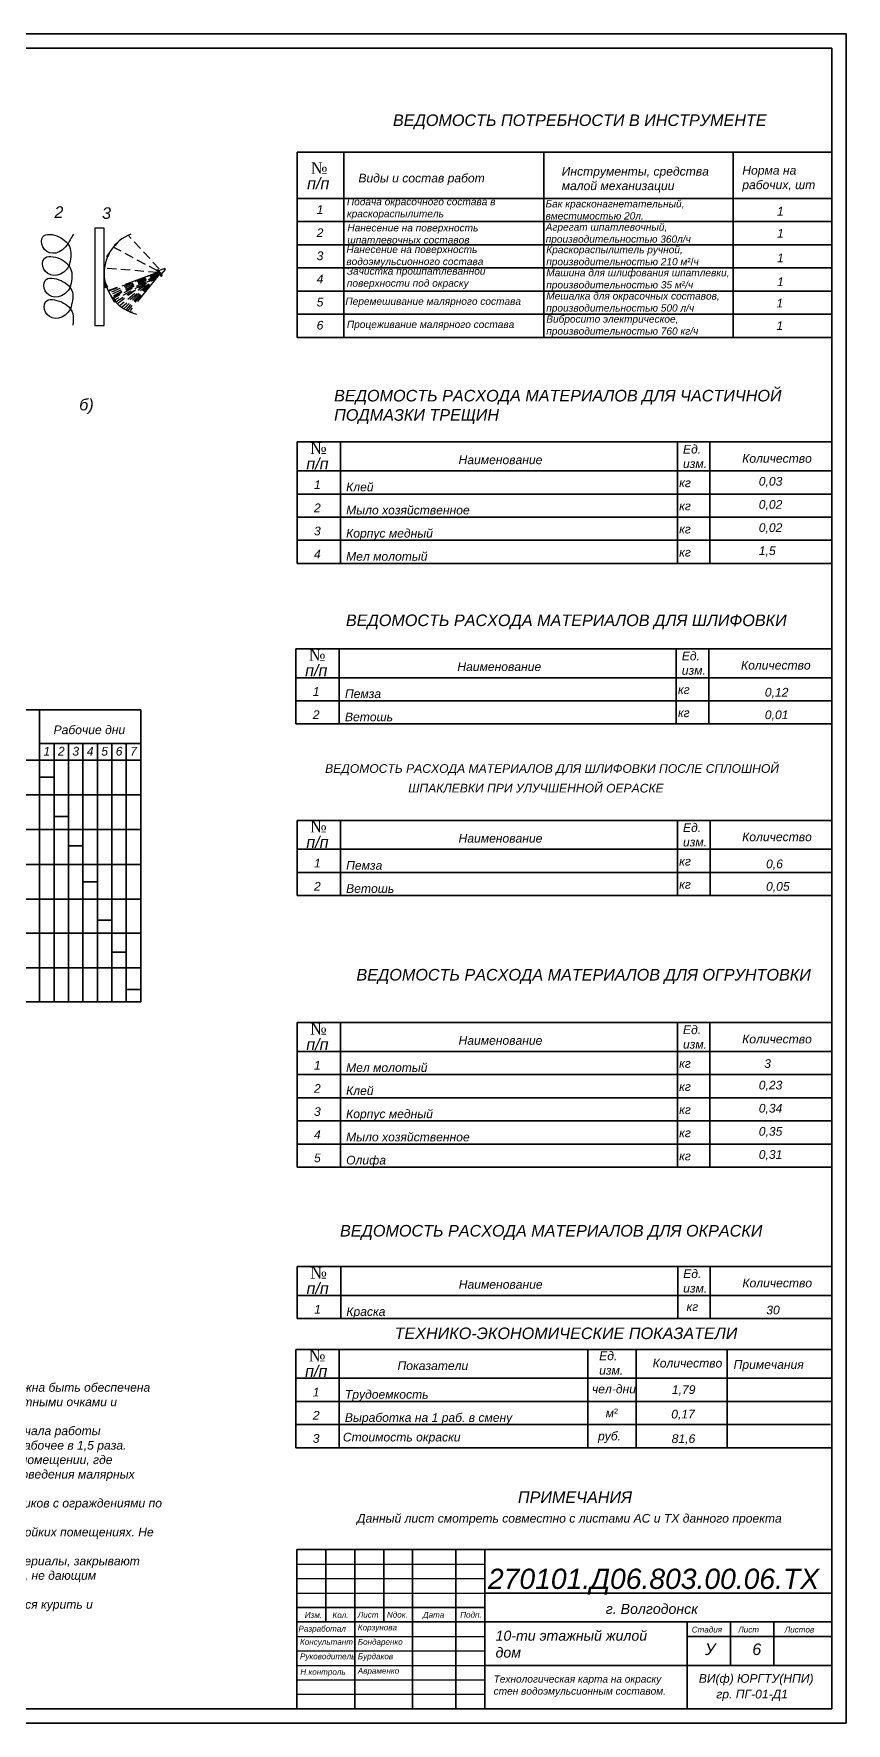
# Model space of a CAD drawing. Header units: millimetres. Extents: x 3254 to 5837, y -104 to 1724.
# Drawn here: x 3820 to 4101, y -104 to 480 of the extents above; entities that cross this region are included whole.
import ezdxf

# ---------------------------------------------------------------- set-up
doc = ezdxf.new("R2010")
doc.units = ezdxf.units.MM
doc.linetypes.add('ACAD_ISO02W100', pattern=[15, 12, -3])
doc.linetypes.add('HIDDEN2', pattern=[4.7625, 3.175, -1.5875])
for name, color, linetype, lineweight in [('Нормальная', 5, 'Continuous', 25), ('Основные', 1, 'Continuous', 70), ('Средняя', 94, 'Continuous', 30), ('Толстая', 6, 'Continuous', 35), ('Штриховая', 1, 'HIDDEN2', 25)]:
    doc.layers.add(name, color=color, linetype=linetype, lineweight=lineweight)
doc.layers.add('Пунктирная', color=210, linetype='ACAD_ISO02W100')
doc.styles.get("Standard").update_dxf_attribs({"font": 'ARIALI.TTF'})

msp = doc.modelspace()

# ---------------------------------------------------------------- linework, layer by layer
at = {"layer": 'Нормальная', "color": 0}
for p, q in [((3840.753, 413.122), (3840.753, 379.541)), ((3843.993, 413.122), (3840.753, 413.122)), ((3843.993, 379.541), (3843.993, 413.122)), ((3844.959, 403.41), (3845.741, 404.445)), ((3845.297, 403.196), (3844.959, 403.41)), ((3845.741, 404.445), (3845.297, 403.196)), ((3847.543, 407.386), (3848.747, 408.326)), ((3847.543, 407.386), (3847.805, 407.123)), ((3848.747, 408.326), (3847.805, 407.123)), ((3862.174, 398.586), (3862.472, 398.828)), ((3862.174, 398.586), (3863.735, 396.495)), ((3862.472, 398.828), (3864.02, 396.744)), ((3865.033, 399.195), (3862.821, 398.358)), ((3863.697, 397.179), (3865.219, 398.852)), ((3865.219, 398.852), (3865.033, 399.195)), ((3844.52, 392.536), (3844.343, 394.494)), ((3844.343, 394.494), (3845.118, 392.791)), ((3845.107, 392.786), (3844.52, 392.536)), ((3863.735, 396.495), (3864.02, 396.744)), ((3846.427, 389.578), (3847.468, 387.723)), ((3848.006, 388.104), (3846.444, 389.509)), ((3847.468, 387.723), (3848.006, 388.104)), ((3853.451, 383.842), (3851.951, 384.659)), ((3851.951, 384.659), (3853.642, 384.141)), ((3853.642, 384.141), (3853.451, 383.842)), ((3840.753, 379.541), (3843.993, 379.541)), ((3910.699, -48.658), (3975.699, -48.658)), ((3910.699, -53.658), (3975.699, -53.658)), ((3910.699, -58.658), (3975.699, -58.658)), ((3910.699, -73.658), (3975.699, -73.658)), ((3910.699, -78.658), (3975.699, -78.658)), ((3910.699, -83.658), (3975.699, -83.658)), ((3910.699, -88.658), (3975.699, -88.658)), ((3910.699, -93.658), (3975.699, -93.658))]:
    msp.add_line(p, q, dxfattribs=at)
msp.add_arc((3858.506, 397.604), 14.505, 111.303145, 256.984999, dxfattribs=at)
for points, knots in [([(3833.356, 411.063), (3832.882, 410.409), (3829.759, 403.109), (3822.318, 404.379), (3822.11, 411.755), (3828.984, 410.667), (3833.233, 406.286), (3832.33, 402.219), (3831.86, 400.103)], [1.5386055, 1.5386055, 1.5386055, 1.5386055, 5.1051683, 13.0124124, 16.5090374, 22.0829997, 27.6722857, 33.7343204, 33.7343204, 33.7343204, 33.7343204]), ([(3831.834, 400.071), (3831.596, 399.703), (3828.759, 395.705), (3822.707, 396.739), (3822.499, 404.114), (3829.368, 403.026), (3833.608, 398.679), (3832.698, 394.659), (3832.229, 392.588)], [4.3334967, 4.3334967, 4.3334967, 4.3334967, 5.1051683, 13.0124124, 16.5090374, 22.0829997, 27.6722857, 33.6097953, 33.6097953, 33.6097953, 33.6097953]), ([(3832.243, 392.59), (3831.999, 392.211), (3829.158, 388.192), (3823.094, 389.227), (3822.891, 396.603), (3829.737, 395.515), (3834.051, 391.186), (3832.929, 387.217), (3832.354, 385.187)], [4.3126379, 4.3126379, 4.3126379, 4.3126379, 5.1051683, 13.0124124, 16.5090374, 22.0829997, 27.6722857, 33.523771, 33.523771, 33.523771, 33.523771]), ([(3832.425, 385.291), (3832.166, 384.883), (3829.317, 380.805), (3823.224, 381.844), (3823.021, 389.224), (3829.867, 388.116), (3833.713, 384.328), (3833.319, 380.996), (3833.154, 379.604)], [4.2547264, 4.2547264, 4.2547264, 4.2547264, 5.1051683, 13.0124124, 16.5090374, 22.0829997, 27.6722857, 31.6869329, 31.6869329, 31.6869329, 31.6869329])]:
    msp.add_open_spline(points, degree=3, knots=knots, dxfattribs=at)
at = {"layer": 'Пунктирная', "color": 0}
for p, q in [((3862.492, 397.84), (3845.338, 391.521)), ((3863.041, 397.151), (3852.981, 384.634))]:
    msp.add_line(p, q, dxfattribs=at)
at = {"layer": 'Толстая', "color": 0}
for p, q in [((3259.699, 480.342), (4100.699, 480.342)), ((4100.699, 480.342), (4100.699, -103.658)), ((3279.699, 475.342), (4095.699, 475.342)), ((4095.699, 475.342), (4095.699, -98.658)), ((3910.746, 439.399), (4095.699, 439.399)), ((3910.746, 439.399), (3910.746, 375.399)), ((3926.92, 439.399), (3926.92, 375.399)), ((3996.088, 439.399), (3996.088, 375.399)), ((4061.569, 439.399), (4061.569, 375.399)), ((3910.746, 423.399), (4095.699, 423.399)), ((3910.746, 415.399), (4095.699, 415.399)), ((3910.746, 407.399), (4095.699, 407.399)), ((3910.746, 399.399), (4095.699, 399.399)), ((3910.746, 391.399), (4095.699, 391.399)), ((3910.746, 383.399), (4095.699, 383.399)), ((3910.746, 375.399), (4095.699, 375.399)), ((3910.729, 339.25), (4095.729, 339.25)), ((3910.729, 339.25), (3910.729, 297.25)), ((3925.772, 339.25), (3925.772, 297.25)), ((4042.321, 339.25), (4042.321, 297.25)), ((4053.573, 339.25), (4053.573, 297.25)), ((3910.729, 329.25), (4095.729, 329.25)), ((3910.729, 321.25), (4095.729, 321.25)), ((3910.729, 313.25), (4095.729, 313.25)), ((3910.729, 305.25), (4095.729, 305.25)), ((3910.729, 297.25), (4095.729, 297.25)), ((3910.315, 267.762), (4095.699, 267.762)), ((3910.315, 267.762), (3910.315, 241.762)), ((3925.358, 267.762), (3925.358, 241.762)), ((4041.907, 267.762), (4041.907, 241.762)), ((4053.158, 267.762), (4053.158, 241.762)), ((3910.315, 257.762), (4095.699, 257.762)), ((3691.357, 246.594), (3856.674, 246.594)), ((3821.674, 246.594), (3821.674, 145.661)), ((3856.674, 246.594), (3856.674, 145.661)), ((3910.315, 249.762), (4095.699, 249.762)), ((3910.315, 241.762), (4095.699, 241.762)), ((3821.674, 234.976), (3856.674, 234.976)), ((3826.674, 234.976), (3826.674, 145.661)), ((3831.674, 234.976), (3831.674, 145.661)), ((3836.674, 234.976), (3836.674, 145.661)), ((3841.674, 234.976), (3841.674, 145.661)), ((3846.674, 234.976), (3846.674, 145.661)), ((3851.674, 234.976), (3851.674, 145.661)), ((3691.357, 229.235), (3856.674, 229.235)), ((3821.674, 223.32), (3826.674, 223.32)), ((3691.357, 217.235), (3856.674, 217.235)), ((3691.357, 205.235), (3856.674, 205.235)), ((3826.674, 209.832), (3831.674, 209.832)), ((3910.732, 208.432), (4095.732, 208.432)), ((3910.732, 208.432), (3910.732, 182.432)), ((3925.775, 208.432), (3925.775, 182.432)), ((4042.324, 208.432), (4042.324, 182.432)), ((4053.575, 208.432), (4053.575, 182.432)), ((3831.674, 199.618), (3836.674, 199.618)), ((3691.357, 193.235), (3856.674, 193.235)), ((3910.732, 198.432), (4095.732, 198.432)), ((3836.674, 187.151), (3841.674, 187.151)), ((3910.732, 190.432), (4095.732, 190.432)), ((3691.357, 181.235), (3856.674, 181.235)), ((3910.732, 182.432), (4095.732, 182.432)), ((3856.674, 169.448), (3691.357, 169.448)), ((3841.674, 173.946), (3846.535, 173.946)), ((3846.771, 162.9), (3851.674, 162.9)), ((3691.357, 157.448), (3856.674, 157.448)), ((3851.674, 149.974), (3856.674, 149.974)), ((3856.674, 145.661), (3691.357, 145.661)), ((3910.725, 138.54), (4095.725, 138.54)), ((3910.725, 138.54), (3910.725, 88.54)), ((3925.768, 138.54), (3925.768, 88.54)), ((4042.317, 138.54), (4042.317, 88.54)), ((4053.568, 138.54), (4053.568, 88.54)), ((3910.725, 128.54), (4095.725, 128.54)), ((3910.725, 120.54), (4095.725, 120.54)), ((3910.725, 112.54), (4095.725, 112.54)), ((3910.725, 104.54), (4095.725, 104.54)), ((3910.725, 96.54), (4095.725, 96.54)), ((3910.725, 88.54), (4095.725, 88.54)), ((3910.804, 54.21), (4095.804, 54.21)), ((3910.804, 54.21), (3910.804, 36.21)), ((3925.847, 54.21), (3925.847, 36.21)), ((4042.396, 54.21), (4042.396, 36.21)), ((4053.648, 54.21), (4053.648, 36.21)), ((3910.804, 44.21), (4095.804, 44.21)), ((3910.804, 36.21), (4095.804, 36.21)), ((3910.307, 25.568), (4095.413, 25.568)), ((3910.307, 25.568), (3910.307, -8.432)), ((3925.35, 25.568), (3925.35, -8.432)), ((4011.263, 25.568), (4011.263, -8.432)), ((4027.981, 25.568), (4027.981, -8.432)), ((4059.499, 25.568), (4059.499, -8.432)), ((3910.307, 15.568), (4095.413, 15.568)), ((3910.307, 7.568), (4095.413, 7.568)), ((3910.307, -0.432), (4095.307, -0.432)), ((3910.307, -8.432), (4095.413, -8.432)), ((3910.699, -43.658), (4095.699, -43.658)), ((3910.699, -98.658), (3910.699, -43.658)), ((3920.699, -43.658), (3920.699, -68.658)), ((3930.699, -43.658), (3930.699, -98.658)), ((3940.699, -43.658), (3940.699, -68.658)), ((3950.699, -43.658), (3950.699, -98.658)), ((3965.699, -43.658), (3965.699, -98.658)), ((3975.699, -43.658), (3975.699, -98.658)), ((3910.699, -63.658), (3975.699, -63.658)), ((3975.699, -58.658), (4095.699, -58.658)), ((3910.699, -68.658), (3975.699, -68.658)), ((3975.699, -68.658), (4095.699, -68.658)), ((4045.699, -98.658), (4045.699, -68.658)), ((4060.699, -68.658), (4060.699, -83.658)), ((4075.699, -68.658), (4075.699, -83.658)), ((4045.699, -73.658), (4095.699, -73.658)), ((3975.699, -83.658), (4095.699, -83.658)), ((4095.699, -98.658), (3279.699, -98.658)), ((4100.699, -103.658), (3259.699, -103.658))]:
    msp.add_line(p, q, dxfattribs=at)
at = {"layer": 'Штриховая', "color": 0}
for p, q in [((3863.048, 399.107), (3852.344, 410.735)), ((3862.462, 398.355), (3847.155, 406.635)), ((3862.492, 397.84), (3844.099, 399.284)), ((3862.027, 397.502), (3845.447, 391.291)), ((3862.606, 397.817), (3845.745, 390.708)), ((3862.711, 397.765), (3846.108, 390.075)), ((3862.763, 397.712), (3846.502, 389.462)), ((3862.816, 397.345), (3846.779, 389.208)), ((3862.395, 397.502), (3848.57, 387.037)), ((3862.658, 397.345), (3850.863, 385.276)), ((3862.763, 397.345), (3851.465, 384.923)), ((3862.763, 397.345), (3852.12, 384.607)), ((3862.08, 396.715), (3847.147, 388.876)), ((3861.554, 395.979), (3847.709, 388.371)), ((3862.711, 396.61), (3848.006, 387.597)), ((3861.922, 396.662), (3849.447, 386.276)), ((3862.501, 396.767), (3850.118, 385.771))]:
    msp.add_line(p, q, dxfattribs=at)

# ---------------------------------------------------------------- texts
at = {"layer": 'Нормальная', "color": 0, "attachment_point": 1}
for s, insert, char_height, width in [('{\\fArial|b0|i1|c204|p34;ВЕДОМОСТЬ ПОТРЕБНОСТИ В ИНСТРУМЕНТЕ}', (3943.897, 452.464), 4, 168.09186), ('{\\fArial|b0|i1|c204|p34;Виды и состав работ}', (3931.943, 431.966), 3, 58.96405), ('{\\fArial|b0|i1|c204|p34;Инструменты, средства малой механизации}', (4002.281, 434.309), 3, 50.97885), ('{\\fArial|b0|i1|c204|p34;Норма на\\Pрабочих, шт}', (4064.743, 434.642), 3, 34.12915), ('{\\fArial|b0|i1|c204|p34;Подача окрасочного состава в краскораспылитель}', (3927.97, 423.573), 2.5, 69.16799), ('{\\fArial|b0|i1|c204|p34;Бак красконагнетательный, вместимостью 20л.}', (3996.677, 422.81), 2.5, 65.48128), ('{\\fArial|b0|i1|c204|p34;Агрегат шпатлевочный, производительностью 360л/ч}', (3996.745, 414.789), 2.5, 69.16799), ('{\\fArial|b0|i1|c204|p34;Нанесение на поверхность шпатлевочных составов}', (3928.145, 414.525), 2.5, 69.16799), ('{\\fArial|b0|i1|c204|p34;Нанесение на поверхность водоэмульсионного состава}', (3927.795, 407.049), 2.5, 69.16799), ('{\\fArial|b0|i1|c204|p34;Краскораспылитель ручной, производительностью 210 м\\fArial|b0|i0|c204|p32;²/\\fArial|b0|i1|c204|p32;ч}', (3996.942, 406.985), 2.5, 69.16799), ('{\\fArial|b0|i1|c204|p34;Зачистка прошпатлеванной поверхности под окраску}', (3927.97, 399.573), 2.5, 69.16799), ('{\\fArial|b0|i1|c204|p34;Машина для шлифования шпатлевки, производительностью 35 м\\fArial|b0|i0|c204|p32;²\\fArial|b0|i1|c204|p32;/ч}', (3996.942, 398.985), 2.5, 69.16799), ('{\\fArial|b0|i1|c204|p34;Перемешивание малярного состава}', (3927.445, 389.126), 2.5, 69.16799), ('{\\fArial|b0|i1|c204|p34;Мешалка для окрасочных составов, производительностью 500 л\\fArial|b0|i1|c204|p32;/ч}', (3996.942, 390.985), 2.5, 69.16799), ('{\\fArial|b0|i1|c204|p34;Процеживание малярного состава}', (3927.97, 381.126), 2.5, 69.16799), ('{\\fArial|b0|i1|c204|p34;Вибросито электрическое, производительностью 760 кг/ч}', (3996.942, 382.985), 2.5, 69.16799), ('{\\fArial|b0|i1|c204|p34;0,03}', (4070.456, 327.14), 3, 26.40777), ('{\\fArial|b0|i1|c204|p34;0,02}', (4070.456, 319.14), 3, 26.40777), ('{\\fArial|b0|i1|c204|p34;0,02}', (4070.456, 311.14), 3, 26.40777), ('{\\fArial|b0|i1|c204|p34;1,5}', (4070.456, 303.14), 3, 26.40777), ('{\\fArial|b0|i1|c204|p34;ШПАКЛЕВКИ ПРИ УЛУЧШЕННОЙ ОЕРАСКЕ}', (3949.2, 221.072), 3, 105.93353), ('{\\fArial|b0|i1|c204|p34;3}', (4072.322, 125.87), 3, 26.40777), ('{\\fArial|b0|i1|c204|p34;0,23}', (4070.451, 118.43), 3, 26.40777), ('{\\fArial|b0|i1|c204|p34;0,34}', (4070.451, 110.43), 3, 26.40777), ('{\\fArial|b0|i1|c204|p34;0,35}', (4070.451, 102.43), 3, 26.40777), ('{\\fArial|b0|i1|c204|p34;0,31}', (4070.451, 94.43), 3, 26.40777), ('{\\fArial|b0|i1|c204|p34;Примечания}', (4061.734, 21.843), 3, 62.9641), ('{\\fArial|b0|i1|c204|p34;ПРИМЕЧАНИЯ}', (3987.124, -23.547), 4, 60.24935), ('{\\fArial|b0|i1|c204|p34;\\H2x;270101.Д06.803.00.06.ТХ}', (3976.776, -50.24), 3.5, 105.13693), ('{\\fArial|b0|i1|c204|p34;Разработал}', (3911.219, -69.988), 2, 20.82963), ('{\\fArial|b0|i1|c204|p34;Изм.}', (3913.414, -65.248), 2, 9.25352), ('{\\fArial|b0|i1|c204|p34;Кол.}', (3922.976, -65.281), 2, 9.56197), ('{\\fArial|b0|i1|c204|p34;Лист}', (3931.73, -65.157), 2, 11.12963), ('{\\fArial|b0|i1|c204|p34;Корзунова}', (3931.75, -69.555), 2, 18.63146), ('N{\\fArial|b0|i1|c204|p34;док.}', (3941.817, -65.157), 2, 10.35185), ('{\\fArial|b0|i1|c204|p34;Дата}', (3954.266, -65.192), 2, 13.17482), ('{\\fArial|b0|i1|c204|p34;Подп.}', (3967.166, -65.192), 2, 11.25926), ('{\\fArial|b0|i1|c204|p34;Консультант}', (3911.75, -74.555), 2, 18.63146), ('{\\fArial|b0|i1|c204|p34;Бондаренко}', (3931.75, -74.555), 2, 18.63146), ('{\\fArial|b0|i1|c204|p34;Стадия}', (4047.268, -70.297), 2, 13.17482), ('{\\fArial|b0|i1|c204|p34;Лист}', (4063.337, -70.297), 2, 13.17482), ('{\\fArial|b0|i1|c204|p34;Листов}', (4079.405, -70.297), 2, 13.17482), ('{\\fArial|b0|i1|c204|p34;Руководитель}', (3911.75, -79.555), 2, 18.63146), ('{\\fArial|b0|i1|c204|p34;Бурдаков}', (3931.75, -79.555), 2, 18.63146), ('{\\fArial|b0|i1|c204|p34;У}', (4051.884, -76.092), 4, 5.35616), ('{\\fArial|b0|i1|c204|p34;6}', (4068.196, -76.092), 4, 5.35616), ('{\\fArial|b0|i1|c204|p34;Н.контроль}', (3911.869, -84.915), 2, 19.49803), ('{\\fArial|b0|i1|c204|p34;Авраменко}', (3931.75, -84.555), 2, 18.63146), ('{\\fArial|b0|i1|c204|p34;Технологическая карта на окраску стен водоэмульсионным составом.}', (3978.732, -87.123), 2.5, 67.2512), ('{\\fArial|b0|i1|c204|p34;ВИ(ф) ЮРГТУ(НПИ)}', (4049.693, -86.682), 3, 44.5535), ('{\\fArial|b0|i1|c204|p34;гр. ПГ-01-Д1}', (4055.759, -92.085), 3, 44.5535)]:
    msp.add_mtext(s, dxfattribs=dict(at, insert=insert, char_height=char_height, width=width))
at = {"layer": 'Нормальная', "char_height": 3.5, "attachment_point": 1}
for s, insert, width in [('{\\fArial|b0|i1|c204|p34;\\C0;г. Волгодонск}', (4017.529, -62.395), 120), ('{\\fArial|b0|i1|c204|p34;\\C0;10-ти этажный жилой дом}', (3979.41, -71.64), 55.59211)]:
    msp.add_mtext(s, dxfattribs=dict(at, insert=insert, width=width))
at = {"layer": 'Основные', "color": 0, "attachment_point": 1}
for s, insert, char_height, width in [('{\\fArial|b0|i1|c204|p34;ВЕДОМОСТЬ РАСХОДА МАТЕРИАЛОВ ДЛЯ ЧАСТИЧНОЙ ПОДМАЗКИ ТРЕЩИН }', (3923.548, 357.253), 4, 172.15071), ('{\\fArial|b0|i1|c204|p34;ВЕДОМОСТЬ РАСХОДА МАТЕРИАЛОВ ДЛЯ ШЛИФОВКИ}', (3927.63, 279.595), 4, 165.31245), ('{\\fArial|b0|i1|c204|p34;ВЕДОМОСТЬ РАСХОДА МАТЕРИАЛОВ ДЛЯ ШЛИФОВКИ ПОСЛЕ СПЛОШНОЙ              }', (3920.437, 227.864), 3, 187.91818), ('{\\fArial|b0|i1|c204|p34;ВЕДОМОСТЬ РАСХОДА МАТЕРИАЛОВ ДЛЯ ОГРУНТОВКИ}', (3931.268, 157.077), 4, 165.31245), ('{\\fArial|b0|i1|c204|p34;ВЕДОМОСТЬ РАСХОДА МАТЕРИАЛОВ ДЛЯ ОКРАСКИ}', (3925.589, 68.578), 4, 165.31245)]:
    msp.add_mtext(s, dxfattribs=dict(at, insert=insert, char_height=char_height, width=width))
at = {"layer": 'Средняя', "color": 0, "insert": (3944.475, 33.126), "char_height": 4, "width": 135.71481, "attachment_point": 1}
msp.add_mtext('{\\fArial|b0|i1|c204|p34;ТЕХНИКО-ЭКОНОМИЧЕСКИЕ ПОКАЗАТЕЛИ}', dxfattribs=at)
at = {"layer": 'Толстая', "color": 0, "char_height": 4, "attachment_point": 1}
for s, insert in [('{\\fTimes New Roman|b0|i0|c204|p18;№}', (3915.485, 435.938)), ('{\\fArial|b0|i1|c204|p34;п/п}', (3914.203, 430.591)), ('{\\fTimes New Roman|b0|i0|c204|p18;№}', (3915.22, 339.074)), ('{\\fArial|b0|i1|c204|p34;п/п}', (3913.937, 333.727)), ('{\\fTimes New Roman|b0|i0|c204|p18;№}', (3914.806, 267.586)), ('{\\fArial|b0|i1|c204|p34;п/п}', (3913.523, 262.239)), ('{\\fTimes New Roman|b0|i0|c204|p18;№}', (3915.223, 208.256)), ('{\\fArial|b0|i1|c204|p34;п/п}', (3913.94, 202.909)), ('{\\fTimes New Roman|b0|i0|c204|p18;№}', (3915.216, 138.363)), ('{\\fArial|b0|i1|c204|p34;п/п}', (3913.933, 133.017)), ('{\\fTimes New Roman|b0|i0|c204|p18;№}', (3915.295, 54.034)), ('{\\fArial|b0|i1|c204|p34;п/п}', (3914.012, 48.688)), ('{\\fTimes New Roman|b0|i0|c204|p18;№}', (3914.798, 25.391)), ('{\\fArial|b0|i1|c204|p34;п/п}', (3913.515, 20.045))]:
    msp.add_mtext(s, dxfattribs=dict(at, insert=insert))
at = {"layer": 'Толстая', "color": 0, "char_height": 3, "attachment_point": 1}
for s, insert, width in [('{\\fArial|b0|i1|c204|p34;1}', (3917.516, 421.096), 9.19281), ('{\\fArial|b0|i1|c204|p34;1}', (4076.753, 420.528), 9.19281), ('{\\fArial|b0|i1|c204|p34;2}', (3917.516, 413.096), 9.19281), ('{\\fArial|b0|i1|c204|p34;1}', (4076.773, 412.867), 9.19281), ('{\\fArial|b0|i1|c204|p34;3}', (3917.516, 405.096), 9.19281), ('{\\fArial|b0|i1|c204|p34;1}', (4076.773, 404.378), 9.19281), ('{\\fArial|b0|i1|c204|p34;4}', (3917.516, 397.096), 9.19281), ('{\\fArial|b0|i1|c204|p34;1}', (4076.773, 396.113), 9.19281), ('{\\fArial|b0|i1|c204|p34;5}', (3917.516, 389.096), 9.19281), ('{\\fArial|b0|i1|c204|p34;1}', (4076.549, 388.741), 9.19281), ('{\\fArial|b0|i1|c204|p34;6}', (3917.516, 381.096), 9.19281), ('{\\fArial|b0|i1|c204|p34;1}', (4076.549, 380.922), 9.19281), ('{\\fArial|b0|i1|c204|p34;Наименование}', (3966.593, 334.57), 62.9641), ('{\\fArial|b0|i1|c204|p34;Ед.\\Pизм.}', (4044.229, 338.25), 8.11476), ('{\\fArial|b0|i1|c204|p34;Количество}', (4064.708, 335.061), 62.9641), ('{\\fArial|b0|i1|c204|p34;1}', (3916.59, 325.971), 11.30878), ('{\\fArial|b0|i1|c204|p34;Клей}', (3927.706, 325.193), 116.54915), ('{\\fArial|b0|i1|c204|p34;кг}', (4042.901, 326.623), 11.2516), ('{\\fArial|b0|i1|c204|p34;2}', (3916.59, 317.971), 11.30878), ('{\\fArial|b0|i1|c204|p34;Мыло хозяйственное}', (3927.706, 317.193), 116.54915), ('{\\fArial|b0|i1|c204|p34;кг}', (4042.901, 318.623), 11.2516), ('{\\fArial|b0|i1|c204|p34;3}', (3916.59, 309.971), 11.30878), ('{\\fArial|b0|i1|c204|p34;кг}', (4042.901, 310.623), 11.2516), ('{\\fArial|b0|i1|c204|p34;Корпус медный}', (3927.706, 309.193), 116.54915), ('{\\fArial|b0|i1|c204|p34;4}', (3916.59, 301.971), 11.30878), ('{\\fArial|b0|i1|c204|p34;Мел молотый}', (3927.706, 301.193), 116.54915), ('{\\fArial|b0|i1|c204|p34;кг}', (4042.901, 302.623), 11.2516), ('{\\fArial|b0|i1|c204|p34;Наименование}', (3966.179, 263.082), 62.9641), ('{\\fArial|b0|i1|c204|p34;Ед.\\Pизм.}', (4043.814, 266.762), 8.11476), ('{\\fArial|b0|i1|c204|p34;Количество}', (4064.293, 263.573), 62.9641), ('{\\fArial|b0|i1|c204|p34;1}', (3916.176, 254.483), 11.30878), ('{\\fArial|b0|i1|c204|p34;Пемза}', (3927.291, 253.705), 116.54915), ('{\\fArial|b0|i1|c204|p34;кг}', (4042.487, 255.135), 11.2516), ('{\\fArial|b0|i1|c204|p34;0,12}', (4072.549, 254.225), 11.30878), ('{\\fArial|b0|i1|c204|p34;2}', (3916.176, 246.483), 11.30878), ('{\\fArial|b0|i1|c204|p34;Ветошь}', (3927.291, 245.705), 116.54915), ('{\\fArial|b0|i1|c204|p34;кг}', (4042.487, 247.135), 11.2516), ('{\\fArial|b0|i1|c204|p34;0,01}', (4072.549, 246.431), 11.30878), ('{\\fArial|b0|i1|c204|p34;Рабочие дни}', (3826.519, 241.24), 61.05166), ('{\\fArial|b0|i1|c204|p34;1}', (3823.011, 233.838), 9.5973), ('{\\fArial|b0|i1|c204|p34;2}', (3828.011, 233.838), 9.5973), ('{\\fArial|b0|i1|c204|p34;3}', (3833.011, 233.838), 9.5973), ('{\\fArial|b0|i1|c204|p34;4}', (3838.011, 233.838), 9.5973), ('{\\fArial|b0|i1|c204|p34;5}', (3843.011, 233.838), 9.5973), ('{\\fArial|b0|i1|c204|p34;6}', (3848.011, 233.838), 9.5973), ('{\\fArial|b0|i1|c204|p34;7}', (3853.011, 233.838), 9.5973), ('{\\fArial|b0|i1|c204|p34;Ед.\\Pизм.}', (4044.231, 207.432), 8.11476), ('{\\fArial|b0|i1|c204|p34;Наименование}', (3966.596, 203.752), 62.9641), ('{\\fArial|b0|i1|c204|p34;Количество}', (4064.71, 204.243), 62.9641), ('{\\fArial|b0|i1|c204|p34;1}', (3916.593, 195.153), 11.30878), ('{\\fArial|b0|i1|c204|p34;Пемза}', (3927.708, 194.375), 116.54915), ('{\\fArial|b0|i1|c204|p34;кг}', (4042.904, 195.805), 11.2516), ('{\\fArial|b0|i1|c204|p34;0,6}', (4072.966, 194.895), 11.30878), ('{\\fArial|b0|i1|c204|p34;2}', (3916.593, 187.153), 11.30878), ('{\\fArial|b0|i1|c204|p34;кг}', (4042.904, 187.805), 11.2516), ('{\\fArial|b0|i1|c204|p34;0,05}', (4072.966, 187.101), 11.30878), ('{\\fArial|b0|i1|c204|p34;Ветошь}', (3927.708, 186.375), 116.54915), ('{\\fArial|b0|i1|c204|p34;Ед.\\Pизм.}', (4044.224, 137.54), 8.11476), ('{\\fArial|b0|i1|c204|p34;Количество}', (4064.703, 134.351), 62.9641), ('{\\fArial|b0|i1|c204|p34;Наименование}', (3966.589, 133.86), 62.9641), ('{\\fArial|b0|i1|c204|p34;1}', (3916.586, 125.261), 11.30878), ('{\\fArial|b0|i1|c204|p34;Мел молотый}', (3927.701, 124.483), 116.54915), ('{\\fArial|b0|i1|c204|p34;кг}', (4042.897, 125.913), 11.2516), ('{\\fArial|b0|i1|c204|p34;2}', (3916.586, 117.261), 11.30878), ('{\\fArial|b0|i1|c204|p34;кг}', (4042.897, 117.913), 11.2516), ('{\\fArial|b0|i1|c204|p34;Клей}', (3927.701, 116.483), 116.54915), ('{\\fArial|b0|i1|c204|p34;3}', (3916.586, 109.261), 11.30878), ('{\\fArial|b0|i1|c204|p34;Корпус медный}', (3927.701, 108.483), 116.54915), ('{\\fArial|b0|i1|c204|p34;кг}', (4042.897, 109.913), 11.2516), ('{\\fArial|b0|i1|c204|p34;4}', (3916.586, 101.261), 11.30878), ('{\\fArial|b0|i1|c204|p34;Мыло хозяйственное}', (3927.701, 100.483), 116.54915), ('{\\fArial|b0|i1|c204|p34;кг}', (4042.897, 101.913), 11.2516), ('{\\fArial|b0|i1|c204|p34;5}', (3916.586, 93.261), 11.30878), ('{\\fArial|b0|i1|c204|p34;Олифа}', (3927.701, 92.483), 116.54915), ('{\\fArial|b0|i1|c204|p34;кг}', (4042.897, 93.913), 11.2516), ('{\\fArial|b0|i1|c204|p34;Ед.\\Pизм.}', (4044.304, 53.211), 8.11476), ('{\\fArial|b0|i1|c204|p34;Наименование}', (3966.668, 49.53), 62.9641), ('{\\fArial|b0|i1|c204|p34;Количество}', (4064.783, 50.022), 62.9641), ('{\\fArial|b0|i1|c204|p34;1}', (3916.665, 40.931), 11.30878), ('{\\fArial|b0|i1|c204|p34;кг}', (4045.449, 41.831), 11.2516), ('{\\fArial|b0|i1|c204|p34;Краска}', (3927.781, 40.154), 116.54915), ('{\\fArial|b0|i1|c204|p34;30}', (4073.038, 40.674), 11.30878), ('{\\fArial|b0|i1|c204|p34;Ед.\\Pизм.}', (4015.239, 24.836), 8.11476), ('{\\fArial|b0|i1|c204|p34;Показатели}', (3945.478, 21.425), 62.9641), ('{\\fArial|b0|i1|c204|p34;Количество}', (4033.724, 22.306), 62.9641), ('{\\fArial|b0|i1|c204|p34;    При производстве малярных работ в помещении должна быть обеспечена вентиляция, а маляры снабжены респираторами, защитными очками и комбинезонами.\\P    Пневматические аппараты и резиновые рукава до начала работы необходимо испытывать на давление, превышающее рабочее в 1,5 раза.\\P    Электромоторы и проводка не должны искрить, а в помещении, где выполняется окраска водными составами, на время проведения малярных работ электропроводку необходимо обесточить.\\P    Внутреннюю окраску надо вести с подмостей - столиков с ограждениями по высоте более 1м, а также со стремянок.\\P    Огнеопасные составы необходимо хранить в огнестойких помещениях. Не допускается их хранение в подвалах жилых зданий.\\P    Металлическую тару, где хранятся окрасочные материалы, закрывают стандартными пробками и открывают инструментом, не дающим искрообразования.\\P    При работе с окрасочными материалами запрещается курить и использовать открытый огонь.}', (3704.193, 13.928), 160.22913), ('{\\fArial|b0|i1|c204|p34;1}', (3916.168, 12.288), 11.30878), ('{\\fArial|b0|i1|c204|p34;чел-дни}', (4012.752, 13.368), 11.2516), ('{\\fArial|b0|i1|c204|p34;1,79}', (4040.394, 13.163), 17.25754), ('{\\fArial|b0|i1|c204|p34;Трудоемкость}', (3927.284, 11.511), 116.54915), ('{\\fArial|b0|i1|c204|p34;2}', (3916.168, 4.288), 11.30878), ('{\\fArial|b0|i1|c204|p34;Выработка на 1 раб. в смену}', (3927.284, 3.511), 116.54915), ('{\\fArial|b0|i1|c204|p34;м\\fArial|b0|i0|c204|p32;²}', (4017.494, 5.108), 11.2516), ('{\\fArial|b0|i1|c204|p34;0,17}', (4040.17, 4.689), 17.25754), ('{\\fArial|b0|i1|c204|p34;3}', (3916.168, -3.712), 11.30878), ('{\\fArial|b0|i1|c204|p34;Стоимость окраски}', (3926.578, -3.262), 116.54915), ('{\\fArial|b0|i1|c204|p34;руб.}', (4014.834, -2.892), 11.2516), ('{\\fArial|b0|i1|c204|p34;81,6}', (4040.314, -3.786), 17.25754), ('{\\fArial|b0|i1|c204|p34;Данный лист смотреть совместно с листами АС и ТХ данного проекта}', (3931.479, -31.321), 178.45454)]:
    msp.add_mtext(s, dxfattribs=dict(at, insert=insert, width=width))
at = {"layer": 'Штриховая', "color": 0, "char_height": 4, "attachment_point": 1}
for s, insert, width in [('{\\fArial|b0|i1|c204|p34;2}', (3826.802, 420.712), 6.9849), ('{\\fArial|b0|i1|c204|p34;3}', (3843.28, 420.354), 6.9849), ('{\\fArial|b0|i1|c204|p34;б)}', (3835.384, 354.164), 14.29474)]:
    msp.add_mtext(s, dxfattribs=dict(at, insert=insert, width=width))

doc.saveas('drawing.dxf')
